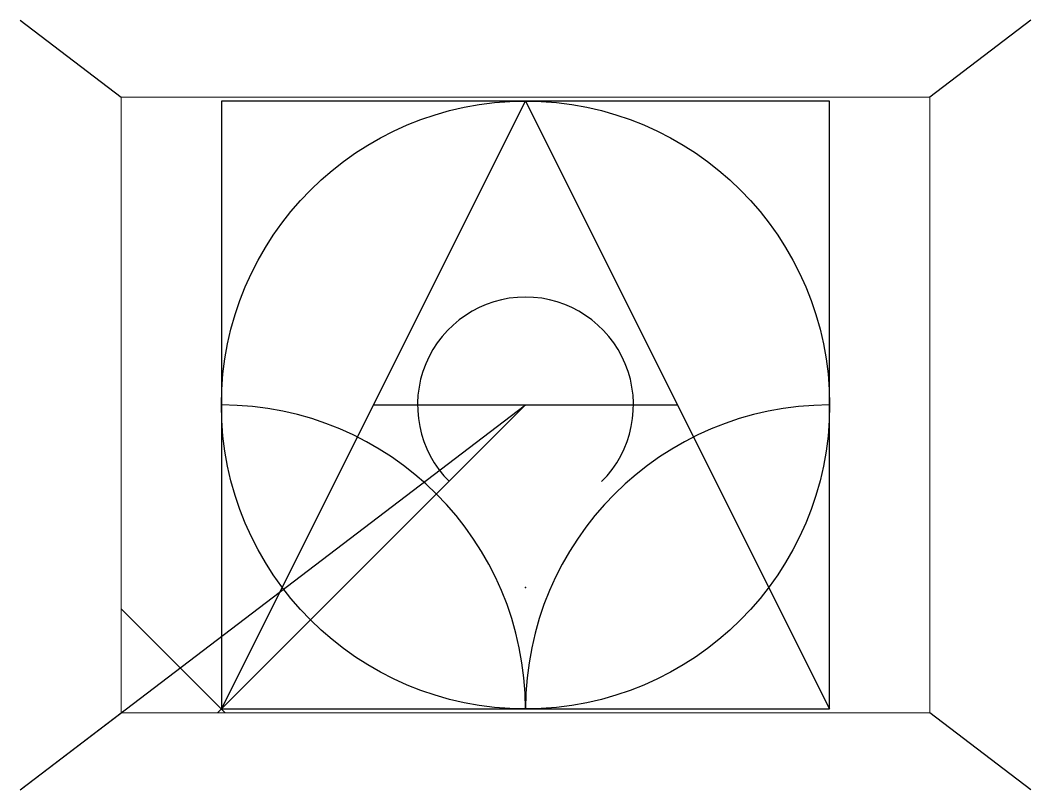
# Paper-space layout 'Layout1' of a CAD drawing. Header units: inches. Extents: x 0 to 10.5, y 0 to 8.
# The model-space entities are those that its viewports show. They can reach past a viewport. Long polylines and large blocks are cut down to what shows.
import ezdxf

# ---------------------------------------------------------------- set-up
doc = ezdxf.new("R2010")
doc.units = ezdxf.units.IN
doc.header["$MEASUREMENT"] = 0

msp = doc.modelspace()

# ---------------------------------------------------------------- linework, layer by layer
for p, q in [((0, 0), (50, 100)), ((50, 100), (100, 0)), ((25, 50), (75, 50))]:
    msp.add_line(p, q)
at = {"color": 1}
for p, q in [((-50, 50), (50, -50)), ((-50, -50), (50, 50))]:
    msp.add_line(p, q, dxfattribs=at)
msp.add_lwpolyline([(0, 0), (100, 0), (100, 100), (0, 100)], close=True)
msp.add_circle((50, 50), 50)
for centre, radius, start, end in [((50, 50), 17.75, 314.756, 225.244), ((0, 0), 50, 0, 90), ((100, 0), 50, 90, 180)]:
    msp.add_arc(centre, radius, start, end)
msp.add_point((50, 20))

psp = doc.layouts.get("Layout1")

# ---------------------------------------------------------------- linework, layer by layer
for p, q in [((0, 8), (1.05, 7.2)), ((10.5, 8), (9.45, 7.2)), ((0, 0), (5.25, 4)), ((0, 0), (1.05, 0.8)), ((10.5, 0), (9.45, 0.8))]:
    psp.add_line(p, q)

# ---------------------------------------------------------------- viewports
at = {"layer": '0'}
psp.add_viewport(center=(5.25, 4), size=(8.4, 6.4), view_center_point=(50, 50), view_height=101.27287, dxfattribs=at)

doc.saveas('drawing.dxf')
